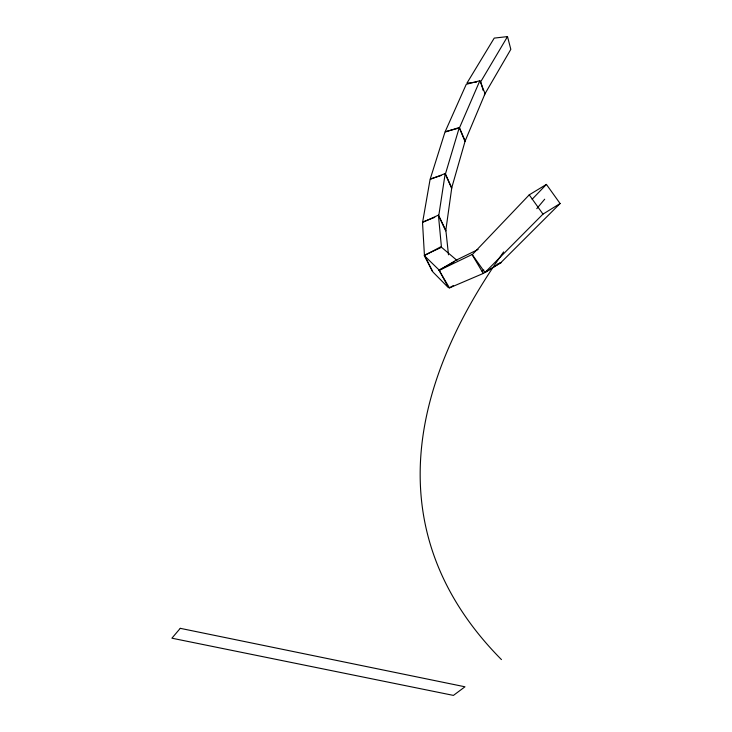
<?xml version="1.0" encoding="UTF-8"?>
<svg xmlns="http://www.w3.org/2000/svg" width="732" height="732" viewBox="0 0 732 732"><rect width="100%" height="100%" fill="white"/><g stroke="black" fill="none" stroke-linecap="round" stroke-linejoin="round"><path stroke-width="1.1" d="M445.202 173.53L438.733 215.83L445.742 230.909L451.763 187.84L445.202 173.53L430.087 179.404L422.657 222.016L434.717 217.377M459.312 127.469L445.376 174.17L451.607 188.261L465.159 140.956L459.312 127.469L444.965 132.117L430.242 178.974L441.057 175.543M479.853 80.721L459.403 128.008L464.976 141.404L485.069 93.632L479.853 80.721L466.247 84.345L445.157 131.678L458.305 128.283M484.364 94.849L510.826 49.346L507.505 36.6L494.228 38.101L466.952 83.119L476.523 82.13M507.505 36.6L480.778 81.682L483.166 90.466M529.227 194.858L472.268 254.617L484.923 272.524L501.136 262.358L560.099 203.533L546.411 184.418L529.227 194.858L542.979 214.119L484.923 272.524M532.137 199.25L546.411 184.418M542.979 214.119L560.099 203.533M478.106 249.475L455.954 260.281L439.09 270.437L449.485 287.886L483.276 273.448L501.393 262.44L497.266 264.234M449.485 287.886L453.218 285.617M456.969 260.391L440.884 246.748L424.313 255.642L439.108 270.007L453.996 261.992M439.09 270.437L472.03 254.535L483.276 273.448M448.496 254.818L445.88 230.47L438.413 215.126L422.52 222.455L424.423 255.166L432.447 271.481M424.423 255.166L441.469 247.334L438.413 215.126M481.784 270.959L483.852 270.062M439.108 270.007L448.478 287.731L433.015 272.094L424.313 255.642M501.457 659.596A2088.89 706.188 -13.4 0 1 503.616 251.927M536.785 208.675A2088.89 706.188 -13.4 0 1 544.699 199.214M180.273 628.331L171.901 638.194L453.428 695.4L464.976 686.79L180.273 628.331"/></g></svg>
